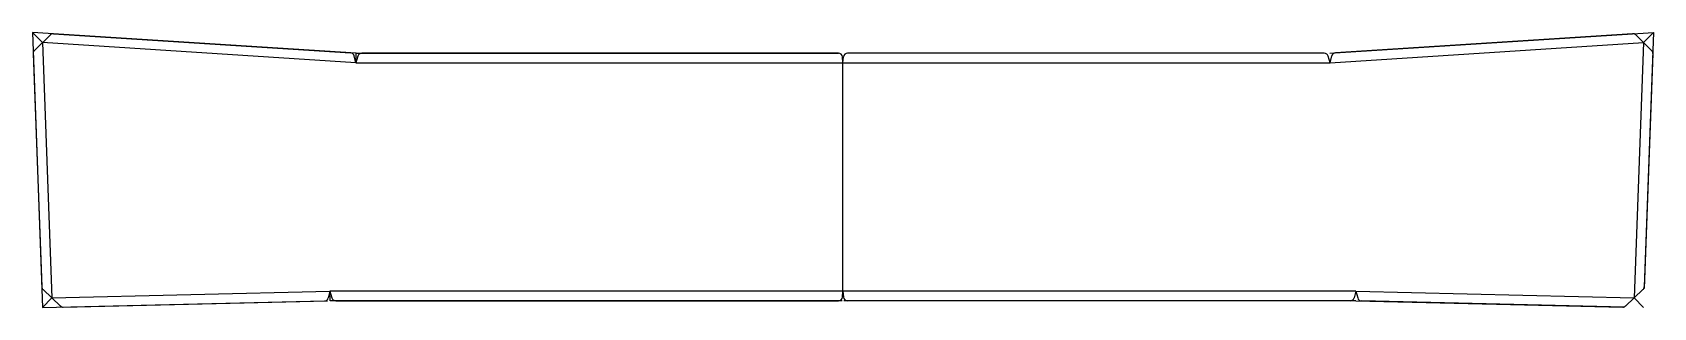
# Model space of a CAD drawing. Header units: millimetres. Extents: x -1017 to 1021, y -122 to 224.
import ezdxf

# ---------------------------------------------------------------- set-up
doc = ezdxf.new("R2010")
doc.units = ezdxf.units.MM
doc.layers.get('0').update_dxf_attribs({"linetype": 'CONTINUOUS'})

msp = doc.modelspace()

# ---------------------------------------------------------------- linework, layer by layer
for p, q in [((-610.4, 198), (-1017.4, 224.1)), ((-1015, 201.6), (-994.9, 221.1)), ((-1004.9, 211.3), (-993.2, -109.5)), ((-991.1, 222.5), (-617.3, 198.4)), ((613.9, 198), (1020.9, 224.1)), ((614.2, 186), (1008.4, 211.3)), ((994.6, 222.5), (620.8, 198.4)), ((1008.4, 211.3), (996.6, -109.5)), ((998.4, 221.1), (1018.4, 201.6)), ((1008.4, 211.3), (1020.9, 224.1)), ((1020.9, 224.1), (1009.2, -95.7)), ((-1016.5, 197.8), (-1005.7, -95.7)), ((-610.8, 186), (-612.8, 194.6)), ((-610.8, 186), (-610.4, 198)), ((-610.8, 186), (614.2, 186)), ((-610.4, 198), (-3.9, 198)), ((1.7, 186), (2.4, 193.4)), ((606.9, 198), (7.4, 198)), ((614.2, 186), (611.7, 194.4)), ((614.2, 186), (616.2, 194.6)), ((1019.9, 197.8), (1009.1, -97.8)), ((-1004.1, -99.2), (-982.2, -119.8)), ((-643.3, -101.2), (-645.4, -109.6)), ((646.7, -101.2), (-643.3, -101.2)), ((-643.1, -113.2), (-643.3, -101.2)), ((1.7, -101.2), (2.4, -108.6)), ((646.7, -101.2), (644.4, -109.5)), ((646.7, -101.2), (996.6, -109.5)), ((646.7, -101.2), (648.9, -109.6)), ((985.7, -119.8), (1007.6, -99.2)), ((-1004.7, -121.7), (-650.1, -113.4)), ((-978.7, -121.1), (-646.3, -113.3)), ((0.7, -113.2), (-643.1, -113.2)), ((646.6, -113.2), (2.8, -113.2)), ((639.6, -113.2), (7.4, -113.2)), ((646.6, -113.2), (982.2, -121.1)), ((984.2, -121.2), (653.6, -113.4)), ((996.6, -109.5), (1008.2, -121.7))]:
    msp.add_line(p, q)
msp.add_lwpolyline([(-610.8, 186), (-1004.9, 211.3), (-1017.4, 224.1), (-1004.7, -121.7), (-993.2, -109.5), (-643.3, -101.2), (-640.9, -109.5, 0.336165), (-636.1, -113.2), (-3.9, -113.2, 0.388879), (1.1, -108.6), (1.7, -101.2), (1.7, 186), (1.1, 193.4, 0.388879), (-3.9, 198), (-603.4, 198, 0.330525), (-608.2, 194.4)], format="xyb", close=True)
for centre, start, end in [((-991.5, 217.5), 86.3202, 134.2119), ((994.9, 217.5), 45.7881, 93.6798), ((-1011.5, 198), 134.2119, 182.1037), ((-617.6, 193.4), 13.1601, 86.3202), ((7.4, 193), 90, 175), ((606.9, 193), 16.8399, 90), ((621.1, 193.4), 93.6798, 166.8399), ((1014.9, 198), -2.1037, 45.7881), ((-1000.7, -95.5), 182.1037, 226.7285), ((1004.2, -95.5), 313.2715, 357.8963), ((-978.8, -116.1), 226.7285, 271.3532), ((-650.3, -108.4), 271.3532, 345.6766), ((7.4, -108.2), 185, 270), ((639.6, -108.2), 270, 344.3234), ((653.7, -108.4), 194.3234, 268.6468), ((982.3, -116.1), 268.6468, 313.2715)]:
    msp.add_arc(centre, 5, start, end)

doc.saveas('drawing.dxf')
